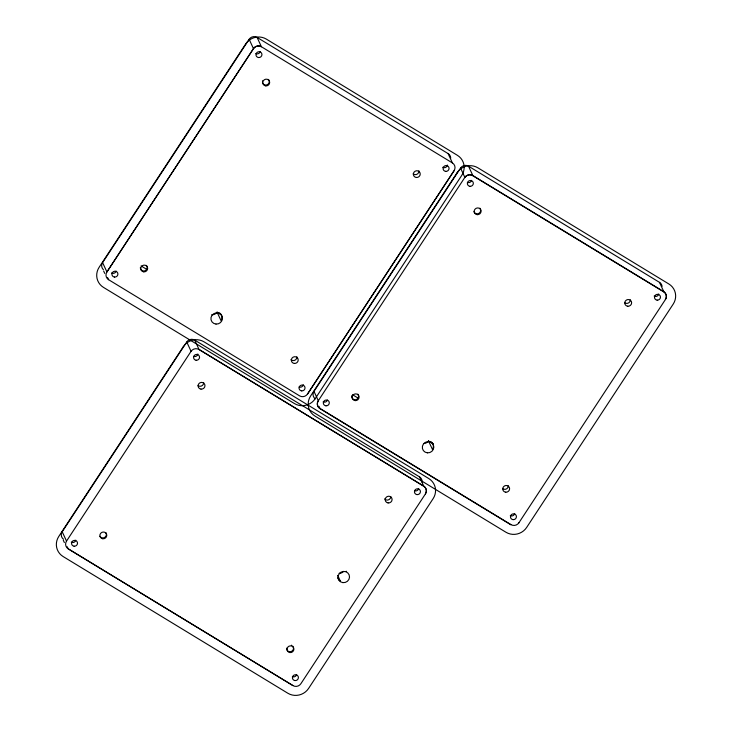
<?xml version="1.0" encoding="UTF-8"?>
<svg xmlns="http://www.w3.org/2000/svg" width="732" height="732" viewBox="0 0 732 732"><rect width="100%" height="100%" fill="white"/><g stroke="black" fill="none" stroke-linecap="round" stroke-linejoin="round"><path stroke-width="1.1" d="M103.441 269.733A5.792 5.582 -24.8 0 1 102.59 262.623L249.145 39.281A5.792 5.582 -24.8 0 1 257.106 37.423L448.094 153.592A5.792 5.582 -24.8 0 1 450.702 158.222M452.449 162.943L261.425 46.757A5.792 5.582 -24.8 0 0 253.455 48.623L106.899 271.956A5.792 5.582 -24.8 0 0 108.62 279.697M257.106 37.423L261.425 46.757A5.792 5.582 -24.8 0 0 253.501 48.632L106.945 271.975L102.59 262.623M63.464 539.209A5.792 5.582 -24.8 0 1 62.211 531.771L186.751 341.981A5.792 5.582 -24.8 0 1 194.721 340.115L419.454 476.825A5.792 5.582 -24.8 0 1 422.044 482.022M66.493 541.158L191.061 351.314L186.751 341.981M107.622 277.611L108.574 279.688L299.598 395.866A5.792 5.582 -24.8 0 0 307.532 393.999L454.087 170.657A5.792 5.582 -24.8 0 0 452.403 162.934L448.094 153.592M307.568 394.008L454.124 170.675M315.245 398.83A5.792 5.582 -24.8 0 1 313.991 391.382L460.547 168.049A5.792 5.582 -24.8 0 1 468.517 166.182L659.495 282.36A5.792 5.582 -24.8 0 1 662.076 286.404M518.823 522.913L665.489 299.425A5.792 5.582 -24.8 0 0 663.805 291.693L472.826 175.524A5.792 5.582 -24.8 0 0 464.857 177.382L318.2 400.88A5.792 5.582 -24.8 0 0 319.875 408.602L510.863 524.78M141.093 265.926L146.949 269.495M211.722 314.742A5.792 5.582 -24.8 0 0 217.111 312.171L220.972 314.513M352.504 394.694L358.36 398.254M423.544 443.519A5.792 5.582 -24.8 0 0 428.513 440.929L433.344 443.867M319.024 406.37L319.985 408.447L510.963 524.615A5.792 5.582 -24.8 0 0 518.933 522.758M67.243 546.758L68.204 548.826L292.91 685.591A5.792 5.582 -24.8 0 0 300.87 683.734L425.448 493.89A5.792 5.582 -24.8 0 0 423.773 486.167L199.031 349.457L194.721 340.115M425.411 493.944A5.792 5.582 -24.8 0 0 423.737 486.213L198.994 349.503A5.792 5.582 -24.8 0 0 191.034 351.369M292.937 685.536L68.204 548.826A5.792 5.582 -24.8 0 1 66.52 541.104L62.211 531.771M659.495 282.36L663.805 291.693M468.517 166.182L472.826 175.524M460.547 168.049L464.857 177.382M249.145 39.281L253.455 48.623M428.513 440.929L432.438 449.411A5.792 5.582 -24.8 0 0 431.175 441.826M419.454 476.825L423.773 486.167M313.991 391.382L318.301 400.715A5.792 5.582 -24.8 0 0 319.985 408.447M217.111 312.171L221.027 320.653A5.792 5.582 -24.8 0 0 219.417 312.829M337.708 575.379L340.316 581.043A5.792 5.582 -24.8 0 1 337.8 577.768M103.66 271.078L104.74 273.411M63.281 540.225L64.361 542.558M479.844 208.172A3.477 3.349 -24.8 0 1 478.929 213.341A3.477 3.349 -24.8 0 1 473.943 211.575M357.82 394.127A3.477 3.349 -24.8 0 1 355.917 399.681A3.477 3.349 -24.8 0 1 351.909 395.5M630.334 299.818A3.477 3.349 -24.8 0 1 624.789 302.801M508.31 485.774A3.477 3.349 -24.8 0 1 502.573 488.601M658.727 293.98A3.01 2.901 -24.8 0 1 654.143 296.048M327.451 400.075A3.01 2.901 -24.8 0 1 323.169 401.831M471.554 180.365A3.01 2.901 -24.8 0 1 467.4 182.414M514.688 513.489A3.01 2.901 -24.8 0 1 510.286 515.657M464.756 177.537A5.792 5.582 -24.8 0 1 472.726 175.68L663.704 291.848A5.792 5.582 -24.8 0 1 665.379 299.58M343.628 571.445A5.792 5.582 -24.8 0 1 339.145 573.321M346.236 571.244A5.792 5.582 -24.8 0 1 346.611 571.454M105.756 532.521A3.477 3.349 -24.8 0 1 104.795 537.343A3.477 3.349 -24.8 0 1 99.936 536.291M292.672 646.091A3.477 3.349 -24.8 0 1 291.107 651.553A3.477 3.349 -24.8 0 1 286.624 648.131M291.391 645.221A3.477 3.349 -24.8 0 1 291.684 645.35M203.652 382.58A3.477 3.349 -24.8 0 1 198.015 385.608M390.787 496.644A3.477 3.349 -24.8 0 1 384.611 498.922M197.823 353.986A3.01 2.901 -24.8 0 1 193.706 356.393M296.643 674.511A3.01 2.901 -24.8 0 1 292.361 676.624M75.762 540.152A3.01 2.901 -24.8 0 1 71.288 542.165M418.667 488.555A3.01 2.901 -24.8 0 1 414.587 490.751M268.443 79.404A3.477 3.349 -24.8 0 1 267.363 84.665A3.477 3.349 -24.8 0 1 262.449 82.478M262.44 81.106A3.477 3.349 -24.8 0 1 262.523 80.785M146.409 265.359A3.477 3.349 -24.8 0 1 144.845 270.831A3.477 3.349 -24.8 0 1 140.37 267.4M418.914 170.812A3.477 3.349 -24.8 0 1 413.187 173.887M296.881 356.768A3.477 3.349 -24.8 0 1 290.979 359.677M447.353 165.011A3.01 2.901 -24.8 0 1 442.741 167.28M116.114 271.105A3.01 2.901 -24.8 0 1 111.575 272.963M260.153 51.606A3.01 2.901 -24.8 0 1 255.797 53.564M303.277 384.721A3.01 2.901 -24.8 0 1 299.077 386.981M245.678 43.966L99.122 267.308A15.07 14.512 -24.8 0 0 103.486 287.392L294.465 403.57A15.07 14.512 -24.8 0 0 315.181 398.739L461.736 175.396A15.07 14.512 -24.8 0 0 457.381 155.312L266.393 39.135A15.07 14.512 -24.8 0 0 245.678 43.966M183.311 346.675L58.77 536.464A15.07 14.512 -24.8 0 0 63.135 556.549L287.877 693.259A15.07 14.512 -24.8 0 0 308.593 688.428L433.134 498.638A15.07 14.512 -24.8 0 0 428.769 478.545L204.027 341.835A15.07 14.512 -24.8 0 0 183.311 346.675M457.171 172.651L310.615 395.985A15.07 14.512 -24.8 0 0 314.98 416.078L505.958 532.246A15.07 14.512 -24.8 0 0 526.674 527.415L673.23 304.073A15.07 14.512 -24.8 0 0 668.865 283.989L477.886 167.82A15.07 14.512 -24.8 0 0 457.171 172.651M427.406 452.834A5.792 5.582 -24.8 0 0 433.353 444.855A5.792 5.582 -24.8 0 0 423.444 444.013A5.792 5.582 -24.8 0 0 427.406 452.834M627.791 306.241A3.477 3.349 -24.8 0 0 631.359 301.456A3.477 3.349 -24.8 0 0 625.421 300.953A3.477 3.349 -24.8 0 0 627.791 306.241M355.203 400.614A3.477 3.349 -24.8 0 0 358.772 395.829A3.477 3.349 -24.8 0 0 352.824 395.326A3.477 3.349 -24.8 0 0 355.203 400.614M477.227 214.659A3.477 3.349 -24.8 0 0 480.796 209.874A3.477 3.349 -24.8 0 0 474.848 209.37A3.477 3.349 -24.8 0 0 477.227 214.659M505.766 492.197A3.477 3.349 -24.8 0 0 509.335 487.411A3.477 3.349 -24.8 0 0 503.396 486.908A3.477 3.349 -24.8 0 0 505.766 492.197M657.135 300.138A3.01 2.901 -24.8 0 0 660.227 295.993A3.01 2.901 -24.8 0 0 655.076 295.554A3.01 2.901 -24.8 0 0 657.135 300.138M325.969 405.821A3.01 2.901 -24.8 0 0 329.061 401.676A3.01 2.901 -24.8 0 0 323.91 401.237A3.01 2.901 -24.8 0 0 325.969 405.821M470.008 186.312A3.01 2.901 -24.8 0 0 473.101 182.167A3.01 2.901 -24.8 0 0 467.949 181.728A3.01 2.901 -24.8 0 0 470.008 186.312M513.095 519.647A3.01 2.901 -24.8 0 0 516.188 515.502A3.01 2.901 -24.8 0 0 511.037 515.063A3.01 2.901 -24.8 0 0 513.095 519.647M342.887 582.617A5.792 5.582 -24.8 0 0 349.127 574.849A5.792 5.582 -24.8 0 0 339.264 573.65A5.792 5.582 -24.8 0 0 342.887 582.617M200.998 389.113A3.477 3.349 -24.8 0 0 204.74 384.456A3.477 3.349 -24.8 0 0 198.82 383.742A3.477 3.349 -24.8 0 0 200.998 389.113M289.936 652.569A3.477 3.349 -24.8 0 0 293.669 647.912A3.477 3.349 -24.8 0 0 287.758 647.189A3.477 3.349 -24.8 0 0 289.936 652.569M102.809 538.743A3.477 3.349 -24.8 0 0 106.552 534.086A3.477 3.349 -24.8 0 0 100.632 533.363A3.477 3.349 -24.8 0 0 102.809 538.743M388.116 502.939A3.477 3.349 -24.8 0 0 391.858 498.282A3.477 3.349 -24.8 0 0 385.947 497.568A3.477 3.349 -24.8 0 0 388.116 502.939M196.103 360.236A3.01 2.901 -24.8 0 0 199.351 356.2A3.01 2.901 -24.8 0 0 194.218 355.578A3.01 2.901 -24.8 0 0 196.103 360.236M294.959 680.559A3.01 2.901 -24.8 0 0 298.208 676.514A3.01 2.901 -24.8 0 0 293.075 675.892A3.01 2.901 -24.8 0 0 294.959 680.559M74.078 546.191A3.01 2.901 -24.8 0 0 77.318 542.156A3.01 2.901 -24.8 0 0 72.194 541.534A3.01 2.901 -24.8 0 0 74.078 546.191M416.984 494.603A3.01 2.901 -24.8 0 0 420.232 490.559A3.01 2.901 -24.8 0 0 415.099 489.937A3.01 2.901 -24.8 0 0 416.984 494.603M216.004 324.075A5.792 5.582 -24.8 0 0 221.942 316.096A5.792 5.582 -24.8 0 0 212.042 315.254A5.792 5.582 -24.8 0 0 216.004 324.075M416.389 177.483A3.477 3.349 -24.8 0 0 419.958 172.697A3.477 3.349 -24.8 0 0 414.01 172.194A3.477 3.349 -24.8 0 0 416.389 177.483M143.801 271.847A3.477 3.349 -24.8 0 0 147.37 267.061A3.477 3.349 -24.8 0 0 141.422 266.558A3.477 3.349 -24.8 0 0 143.801 271.847M265.826 85.891A3.477 3.349 -24.8 0 0 269.394 81.106A3.477 3.349 -24.8 0 0 263.447 80.602A3.477 3.349 -24.8 0 0 265.826 85.891M294.365 363.438A3.477 3.349 -24.8 0 0 297.933 358.653A3.477 3.349 -24.8 0 0 291.986 358.149A3.477 3.349 -24.8 0 0 294.365 363.438M445.724 171.38A3.01 2.901 -24.8 0 0 448.817 167.235A3.01 2.901 -24.8 0 0 443.665 166.795A3.01 2.901 -24.8 0 0 445.724 171.38M114.567 277.062A3.01 2.901 -24.8 0 0 117.66 272.908A3.01 2.901 -24.8 0 0 112.508 272.469A3.01 2.901 -24.8 0 0 114.567 277.062M258.606 57.553A3.01 2.901 -24.8 0 0 261.699 53.409A3.01 2.901 -24.8 0 0 256.548 52.969A3.01 2.901 -24.8 0 0 258.606 57.553M301.685 390.888A3.01 2.901 -24.8 0 0 304.777 386.734A3.01 2.901 -24.8 0 0 299.626 386.295A3.01 2.901 -24.8 0 0 301.685 390.888"/></g></svg>
